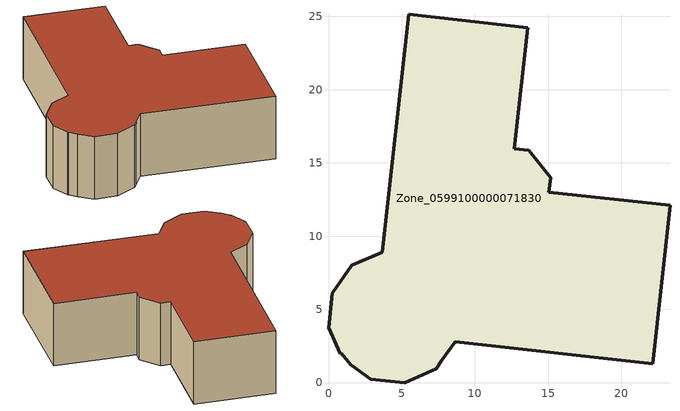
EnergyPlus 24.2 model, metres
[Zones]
Zone_0599100000071830
 floor ground (C_G): 7.75,1.51 7.35,0.96 5.21,0 2.89,0.23 1.53,1.22 0.88,1.99 0.8,1.96 0,3.75 0.24,6.1 1.59,8 3.66,8.91 5.48,25.14 13.61,24.23 12.69,15.98 13.68,15.87 15.16,13.99 15.05,13.01 23.32,12.1 22.13,1.3 8.66,2.8 z4.13
 wall outside (C_F): 3.66,8.91 1.59,8 0.24,6.1 0,3.75 0.8,1.96 0.88,1.99 1.53,1.22 2.89,0.23 5.21,0 7.35,0.96 7.75,1.51 8.66,2.8 22.13,1.3 23.32,12.1 15.05,13.01 15.16,13.99 13.68,15.87 12.69,15.98 13.61,24.23 5.48,25.14 3.66,8.91 z4.13:10.99
 roof outside (C_R): 7.35,0.96 7.75,1.51 8.66,2.8 22.13,1.3 23.32,12.1 15.05,13.01 15.16,13.99 13.68,15.87 12.69,15.98 13.61,24.23 5.48,25.14 3.66,8.91 1.59,8 0.24,6.1 0,3.75 0.8,1.96 0.88,1.99 1.53,1.22 2.89,0.23 5.21,0 z10.99
[BUILDING]
Pand.0599100000071830: North Axis=0; Terrain=City; Loads Convergence Tolerance Value=0.04; Temperature Convergence Tolerance Value=0.4; Solar Distribution=FullExterior; Maximum Number of Warmup Days=25; Minimum Number of Warmup Days=1
[Site:Location]
Rotterdam.The.Hague.AP_ZH_NLD Design_Conditions: Latitude=51.96; Longitude=4.45; Time Zone=1; Elevation=-4.5
[SITE:GROUNDTEMPERATURE:BUILDINGSURFACE]
18, 18, 18, 18, 18, 18, 18, 18, 18, 18, 18, 18
[MATERIAL] Thermal Absorptance=0.9; Solar Absorptance=0.7; Visible Absorptance=0.7
Name | Roughness | Thickness | Conductivity | Density | Specific Heat
G.D.1965 | MediumSmooth | 0.15 | 1 | 540 | 1210
F.D.1965 | Rough | 0.3 | 0.857143 | 1920 | 840
R.D.1965 | MediumRough | 0.2 | 0.08 | 1500 | 1000
[CONSTRUCTION]
C_G: G.D.1965
C_F: F.D.1965
C_R: R.D.1965
[ZONE]
Zone_0599100000071830: Type=1; Multiplier=1; Ceiling Height=Autocalculate; Volume=Autocalculate; Floor Area=autocalculate; Part of Total Floor Area=Yes
[ZONEINFILTRATION:DESIGNFLOWRATE]
Infil_Zone_0599100000071830: Zone or ZoneList or Space or SpaceList=Zone_0599100000071830; Schedule=AlwaysOn; Design Flow Rate Calculation Method=Flow/Area; Flow Rate per Floor Area=0.0042; Constant Term Coefficient=1; Temperature Term Coefficient=0; Velocity Term Coefficient=0; Velocity Squared Term Coefficient=0
[HVACTEMPLATE:ZONE:IDEALLOADSAIRSYSTEM]
Zone_0599100000071830: Maximum Heating Supply Air Temperature=50; Minimum Cooling Supply Air Temperature=13; Maximum Heating Supply Air Humidity Ratio=0.0156; Minimum Cooling Supply Air Humidity Ratio=0.0077; Heating Limit=NoLimit; Cooling Limit=NoLimit; Dehumidification Control Type=ConstantSensibleHeatRatio; Cooling Sensible Heat Ratio=0.7; Dehumidification Setpoint=60; Humidification Control Type=None; Humidification Setpoint=30; Outdoor Air Method=None; Outdoor Air Flow Rate per Person=0.00944; Outdoor Air Flow Rate per Zone Floor Area=0; Outdoor Air Flow Rate per Zone=0; Demand Controlled Ventilation Type=None; Outdoor Air Economizer Type=NoEconomizer; Heat Recovery Type=None; Sensible Heat Recovery Effectiveness=0.7; Latent Heat Recovery Effectiveness=0.65
[ZONECONTROL:THERMOSTAT]
ThermostatControl_Zone_0599100000071830: Zone or ZoneList=Zone_0599100000071830; Control Type Schedule=DualSetpointControlType; Control 1=Thermostat_Zone_0599100000071830; Temperature Difference Between Cutout And Setpoint=0
[THERMOSTATSETPOINT:DUALSETPOINT]
Thermostat_Zone_0599100000071830: Heating Setpoint Temperature Schedule=HeatingSetpoint_Zone_0599100000071830; Cooling Setpoint Temperature Schedule=CoolingSetpoint_Zone_0599100000071830
[SCHEDULE:COMPACT]
HeatingSetpoint_Zone_0599100000071830: Through: 12/31, For: AllDays, Until: 24:00, 21
CoolingSetpoint_Zone_0599100000071830: Through: 12/31, For: AllDays, Until: 24:00, 24
DualSetpointControlType: Through: 12/31, For: AllDays, Until: 24:00, 4
AlwaysOn: Through: 12/31, For: AllDays, Until: 24:00, 1
